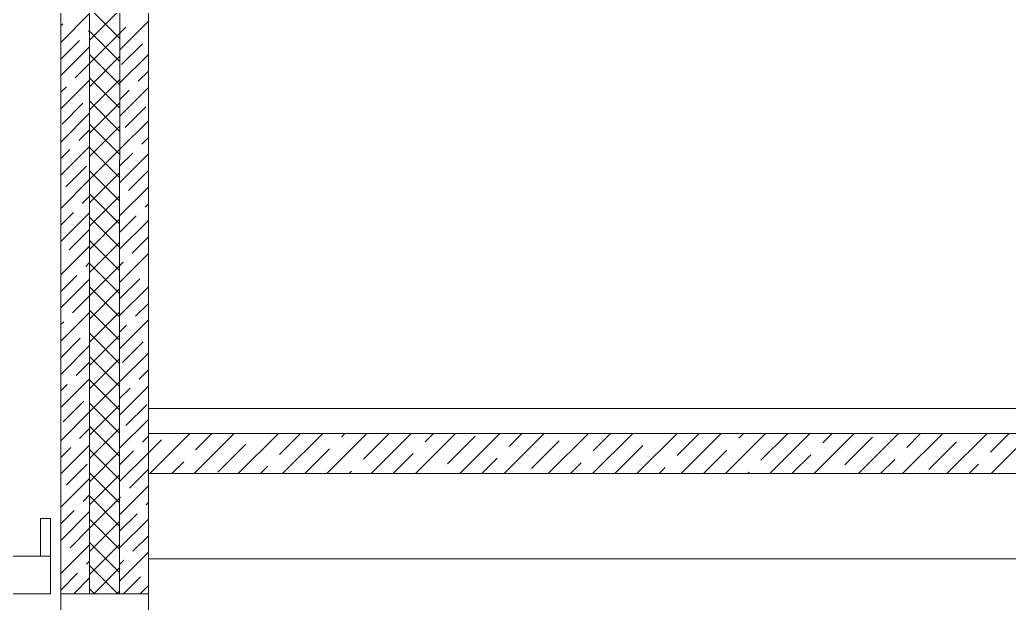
# Model space of a CAD drawing. Header units: millimetres. Extents: x 53645 to 137188, y 78097 to 135533.
# Drawn here: x 60983 to 64932, y 106092 to 108423 of the extents above; entities that cross this region are included whole.
import ezdxf

# ---------------------------------------------------------------- set-up
doc = ezdxf.new("R2010")
doc.units = ezdxf.units.MM
doc.layers.add('hatch', color=7, linetype='Continuous', lineweight=5)
doc.layers.add('Wall2', color=5, linetype='Continuous', lineweight=5)

msp = doc.modelspace()

# ---------------------------------------------------------------- linework, layer by layer
at = {"layer": 'hatch', "color": 251, "ltscale": 100}
for points in [[(61261.5, 109600), (61261.4, 106129.9)], [(61261.4, 106129.9), (61261.5, 109600)], [(61381.5, 109600), (61381.4, 106129.9)], [(61381.4, 106129.9), (61381.5, 109600)], [(61146.4, 108332.1), (61261.4, 108447.1)], [(61381.4, 108349.6), (61261.4, 108469.6)], [(61261.4, 108341), (61381.4, 108461)], [(61146.4, 108398.4), (61154.7, 108406.6)], [(61381.4, 108301.9), (61496.4, 108416.9)], [(61256.8, 108376.1), (61261.4, 108380.8)], [(61381.4, 108256.8), (61261.4, 108376.8)], [(61261.4, 108248.2), (61381.4, 108368.2)], [(61381.4, 108368.2), (61405.9, 108392.7)], [(61146.4, 108265.8), (61221, 108340.3)], [(61146.4, 108199.5), (61261.4, 108314.5)], [(61389.4, 108243.5), (61472.2, 108326.4)], [(61204.4, 108191.2), (61261.4, 108248.2)], [(61381.4, 108164), (61261.4, 108284)], [(61261.4, 108155.4), (61381.4, 108275.4)], [(61381.4, 108169.3), (61496.4, 108284.3)], [(61455.7, 108177.2), (61496.4, 108218)], [(61146.4, 108066.9), (61261.4, 108181.9)], [(61381.4, 108071.2), (61261.4, 108191.2)], [(61261.4, 108062.6), (61381.4, 108182.6)], [(61146.4, 108133.2), (61168.6, 108155.4)], [(61381.4, 108036.7), (61496.4, 108151.7)], [(61381.4, 108103), (61419.9, 108141.5)], [(61381.4, 107978.3), (61261.4, 108098.3)], [(61152, 108006.2), (61234.9, 108089.1)], [(61261.4, 107969.8), (61381.4, 108089.8)], [(61403.3, 107992.3), (61486.2, 108075.2)], [(61146.4, 107934.3), (61261.4, 108049.3)], [(61381.4, 107904.2), (61496.4, 108019.2)], [(61218.3, 107939.9), (61261.4, 107983)], [(61381.4, 107885.5), (61261.4, 108005.5)], [(61261.4, 107877), (61381.4, 107997)], [(61469.6, 107926), (61496.4, 107952.9)], [(61146.4, 107801.7), (61261.4, 107916.7)], [(61146.4, 107868), (61182.5, 107904.1)], [(61381.4, 107792.7), (61261.4, 107912.7)], [(61261.4, 107784.2), (61381.4, 107904.2)], [(61381.4, 107837.9), (61433.8, 107890.2)], [(61381.4, 107771.6), (61496.4, 107886.6)], [(61166, 107755), (61248.8, 107837.8)], [(61381.4, 107699.9), (61261.4, 107819.9)], [(61417.2, 107741.1), (61496.4, 107820.3)], [(61146.4, 107669.2), (61261.4, 107784.2)], [(61261.4, 107691.3), (61381.4, 107811.3)], [(61381.4, 107639), (61496.4, 107754)], [(61232.3, 107688.7), (61261.4, 107717.9)], [(61381.4, 107607.1), (61261.4, 107727.1)], [(61261.4, 107598.5), (61381.4, 107718.5)], [(61483.5, 107674.8), (61496.4, 107687.7)], [(61146.4, 107602.9), (61196.5, 107652.9)], [(61146.4, 107536.6), (61261.4, 107651.6)], [(61381.4, 107514.3), (61261.4, 107634.3)], [(61261.4, 107505.7), (61381.4, 107625.7)], [(61381.4, 107572.7), (61447.7, 107639)], [(61381.4, 107506.4), (61496.4, 107621.4)], [(61179.9, 107503.7), (61261.4, 107585.3)], [(61381.4, 107421.5), (61261.4, 107541.5)], [(61431.1, 107489.8), (61496.4, 107555.1)], [(61146.4, 107404), (61261.4, 107519)], [(61261.4, 107412.9), (61381.4, 107532.9)], [(61381.4, 107373.8), (61496.4, 107488.8)], [(61246.2, 107437.4), (61261.4, 107452.7)], [(61381.4, 107328.7), (61261.4, 107448.7)], [(61261.4, 107320.1), (61381.4, 107440.1)], [(61381.4, 107440.1), (61395.3, 107454)], [(61146.4, 107337.7), (61210.4, 107401.6)], [(61146.4, 107271.4), (61261.4, 107386.4)], [(61381.4, 107307.5), (61461.6, 107387.7)], [(61381.4, 107235.9), (61261.4, 107355.9)], [(61261.4, 107227.3), (61381.4, 107347.3)], [(61381.4, 107241.2), (61496.4, 107356.2)], [(61193.8, 107252.5), (61261.4, 107320.1)], [(61381.4, 107143.1), (61261.4, 107263.1)], [(61445.1, 107238.6), (61496.4, 107290)], [(61146.4, 107138.8), (61261.4, 107253.8)], [(61261.4, 107134.5), (61381.4, 107254.5)], [(61381.4, 107108.7), (61496.4, 107223.7)], [(61146.4, 107205.1), (61158, 107216.7)], [(61260.1, 107186.2), (61261.4, 107187.5)], [(61381.4, 107174.9), (61409.3, 107202.8)], [(61146.4, 107072.5), (61224.3, 107150.4)], [(61381.4, 107050.3), (61261.4, 107170.3)], [(61261.4, 107041.7), (61381.4, 107161.7)], [(61146.4, 107006.2), (61261.4, 107121.2)], [(61392.7, 107053.6), (61475.5, 107136.5)], [(61381.4, 106957.5), (61261.4, 107077.5)], [(61261.4, 106948.9), (61381.4, 107068.9)], [(61381.4, 106976.1), (61496.4, 107091.1)], [(61207.7, 107001.2), (61261.4, 107054.9)], [(61459, 106987.3), (61496.4, 107024.8)], [(61146.4, 106873.7), (61261.4, 106988.7)], [(61381.4, 106864.7), (61261.4, 106984.7)], [(61146.4, 106939.9), (61171.9, 106965.4)], [(61261.4, 106856.1), (61381.4, 106976.1)], [(61381.4, 106843.5), (61496.4, 106958.5)], [(61381.4, 106909.8), (61423.2, 106951.5)], [(61155.4, 106816.3), (61238.2, 106899.2)], [(61381.4, 106771.8), (61261.4, 106891.8)], [(61261.4, 106763.3), (61381.4, 106883.3)], [(61406.6, 106802.4), (61489.5, 106885.2)], [(61496.5, 106869.9), (61496.5, 106609.9)], [(61146.4, 106741.1), (61261.4, 106856.1)], [(61221.7, 106750), (61261.4, 106789.8)], [(61381.4, 106679), (61261.4, 106799)], [(61261.4, 106670.5), (61381.4, 106790.5)], [(61381.4, 106710.9), (61496.4, 106825.9)], [(61472.9, 106736.1), (61496.4, 106759.6)], [(65546.5, 106769.9), (61496.5, 106769.9)], [(61501.4, 106609.9), (61661.4, 106769.9)], [(61678.2, 106609.9), (61838.2, 106769.9)], [(61684.6, 106704.7), (61749.8, 106769.9)], [(61855, 106609.9), (62015, 106769.9)], [(62019.6, 106686.1), (62103.4, 106769.9)], [(62031.8, 106609.9), (62191.8, 106769.9)], [(62208.6, 106609.9), (62368.6, 106769.9)], [(62266.2, 106756), (62280.2, 106769.9)], [(62354.6, 106667.6), (62456.9, 106769.9)], [(62385.3, 106609.9), (62545.3, 106769.9)], [(62562.1, 106609.9), (62722.1, 106769.9)], [(62601.2, 106737.4), (62633.7, 106769.9)], [(62689.6, 106649), (62800, 106759.5)], [(62738.9, 106609.9), (62898.9, 106769.9)], [(62915.7, 106609.9), (63075.7, 106769.9)], [(62936.2, 106718.8), (62987.3, 106769.9)], [(63092.4, 106609.9), (63252.4, 106769.9)], [(63269.2, 106609.9), (63429.2, 106769.9)], [(63271.2, 106700.3), (63340.8, 106769.9)], [(63446, 106609.9), (63606, 106769.9)], [(63606.1, 106681.7), (63694.4, 106769.9)], [(63622.8, 106609.9), (63782.8, 106769.9)], [(63799.5, 106609.9), (63959.5, 106769.9)], [(63852.8, 106751.5), (63871.2, 106769.9)], [(63941.1, 106663.2), (64047.9, 106769.9)], [(63976.3, 106609.9), (64136.3, 106769.9)], [(64153.1, 106609.9), (64313.1, 106769.9)], [(64187.7, 106733), (64224.7, 106769.9)], [(64276.1, 106644.6), (64386.6, 106755.1)], [(64329.9, 106609.9), (64489.9, 106769.9)], [(64506.7, 106609.9), (64666.7, 106769.9)], [(64522.7, 106714.4), (64578.3, 106769.9)], [(64683.4, 106609.9), (64843.4, 106769.9)], [(64857.7, 106695.9), (64931.8, 106769.9)], [(64860.2, 106609.9), (65020.2, 106769.9)], [(61146.4, 106608.5), (61261.4, 106723.5)], [(61146.4, 106674.8), (61185.9, 106714.2)], [(61496.5, 106693.3), (61548.5, 106745.4)], [(61773, 106616.3), (61883.5, 106726.8)], [(62120.2, 106609.9), (62218.5, 106708.2)], [(63024.6, 106630.5), (63135, 106740.9)], [(63359.5, 106611.9), (63470, 106722.4)], [(64611.1, 106626), (64721.6, 106736.5)], [(61381.4, 106586.2), (61261.4, 106706.2)], [(61261.4, 106577.6), (61381.4, 106697.7)], [(61381.4, 106644.6), (61437.1, 106700.3)], [(61381.4, 106578.3), (61496.4, 106693.3)], [(62473.7, 106609.9), (62553.4, 106689.7)], [(62827.3, 106609.9), (62888.4, 106671.1)], [(63711.2, 106609.9), (63805, 106703.8)], [(64064.7, 106609.9), (64140, 106685.3)], [(61169.3, 106565), (61252.1, 106647.9)], [(61589.8, 106609.9), (61636.9, 106657)], [(61943.4, 106609.9), (61971.8, 106638.4)], [(63180.8, 106609.9), (63223.4, 106652.5)], [(63534.4, 106609.9), (63558.4, 106634)], [(64418.3, 106609.9), (64475, 106666.7)], [(64771.8, 106609.9), (64810, 106648.1)], [(61146.4, 106475.9), (61261.4, 106590.9)], [(61381.4, 106493.4), (61261.4, 106613.4)], [(61261.4, 106484.8), (61381.4, 106604.8)], [(61420.5, 106551.1), (61496.4, 106627)], [(62296.9, 106609.9), (62306.8, 106619.8)], [(63887.9, 106609.9), (63893.4, 106615.4)], [(61381.4, 106445.7), (61496.4, 106560.7)], [(61235.6, 106498.8), (61261.4, 106524.6)], [(61381.4, 106400.6), (61261.4, 106520.6)], [(61261.4, 106392), (61381.4, 106512)], [(61381.4, 106512), (61384.7, 106515.3)], [(61486.8, 106484.8), (61496.4, 106494.5)], [(61146.4, 106409.6), (61199.8, 106463)], [(61146.4, 106343.3), (61261.4, 106458.3)], [(61381.4, 106379.5), (61451, 106449)], [(61183.2, 106313.8), (61261.4, 106392)], [(61381.4, 106307.8), (61261.4, 106427.8)], [(61261.4, 106299.2), (61381.4, 106419.2)], [(61381.4, 106313.2), (61496.4, 106428.2)], [(61434.4, 106299.9), (61496.4, 106361.9)], [(61146.4, 106210.7), (61261.4, 106325.7)], [(61381.4, 106215), (61261.4, 106335)], [(61261.4, 106206.4), (61381.4, 106326.4)], [(61146.4, 106277), (61147.4, 106278)], [(61381.4, 106180.6), (61496.4, 106295.6)], [(61249.5, 106247.5), (61261.4, 106259.5)], [(61373.7, 106129.9), (61261.4, 106242.2)], [(61381.4, 106246.9), (61398.6, 106264.1)], [(61146.4, 106144.4), (61213.7, 106211.7)], [(61277.8, 106129.9), (61381.4, 106233.6)], [(61397.1, 106129.9), (61464.9, 106197.8)], [(61198.2, 106129.9), (61261.4, 106193.2)], [(61463.4, 106129.9), (61496.4, 106163)], [(61280.9, 106129.9), (61261.4, 106149.4)], [(61370.6, 106129.9), (61381.4, 106140.8)]]:
    msp.add_lwpolyline(points, dxfattribs=at)
at = {"layer": 'Wall2', "ltscale": 100}
for points in [[(61146.4, 106129.9), (61146.5, 109600)], [(61496.5, 109600), (61496.4, 106869.9)], [(61496.4, 106609.9), (61496.4, 106129.9)], [(61496.5, 106609.9), (65546.5, 106609.9)], [(61261.4, 106129.9), (61146.4, 106129.9)], [(61381.4, 106129.9), (61261.4, 106129.9)], [(61496.4, 106129.9), (61381.4, 106129.9)]]:
    msp.add_lwpolyline(points, dxfattribs=at)
for points in [[(74546.5, 106869.9), (61496.5, 106869.9), (61496.5, 106869.9), (74546.5, 106869.9)], [(61065.1, 106429.9), (61105.1, 106429.9), (61105.1, 106279.9), (61065.1, 106279.9)], [(58065.1, 106279.9), (61105.1, 106279.9), (61105.1, 106129.9), (58065.1, 106129.9)]]:
    msp.add_lwpolyline(points, close=True, dxfattribs=at)
at = {"layer": 'Wall2', "color": 4, "linetype": 'Continuous', "lineweight": 0, "ltscale": 100}
msp.add_lwpolyline([(74546.5, 106269.9), (61496.4, 106270)], dxfattribs=at)
at = {"layer": 'Wall2', "color": 4, "lineweight": 20, "ltscale": 50}
for points in [[(61146.4, 106129.9), (61146.5, 103679.9)], [(61496.4, 106129.9), (61496.4, 103679.9)]]:
    msp.add_lwpolyline(points, dxfattribs=at)

doc.saveas('drawing.dxf')
